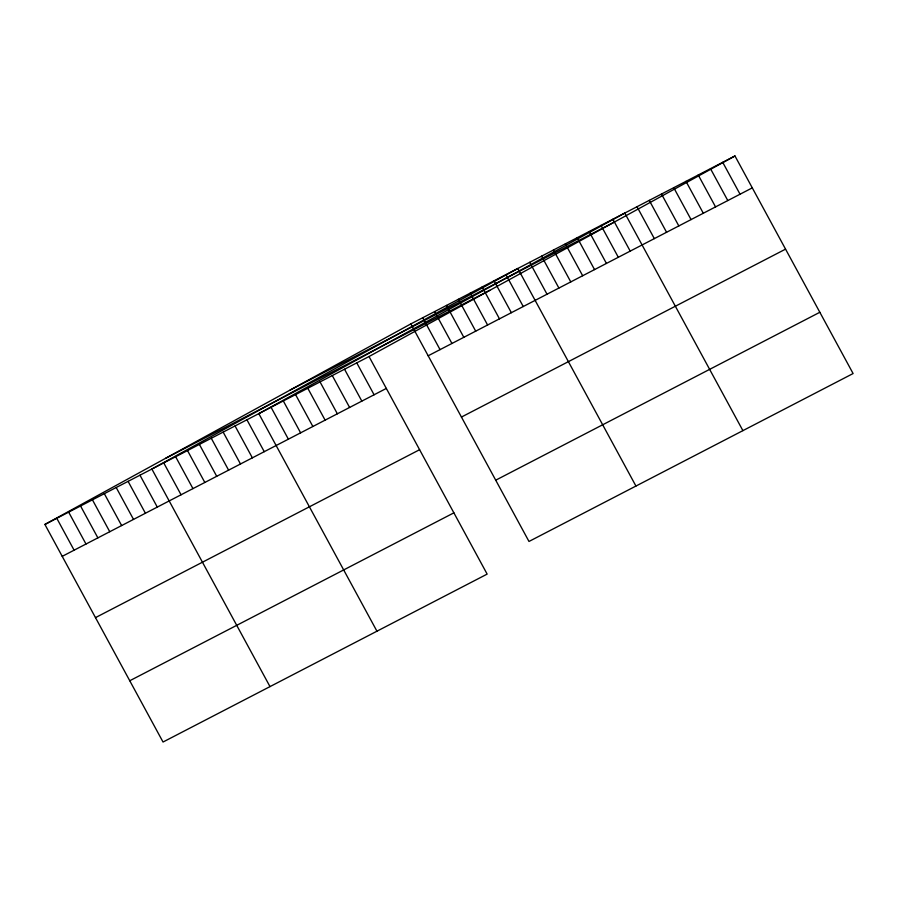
<?xml version="1.0" encoding="UTF-8"?>
<svg xmlns="http://www.w3.org/2000/svg" width="898" height="898" viewBox="0 0 898 898"><rect width="100%" height="100%" fill="white"/><g stroke="black" fill="none" stroke-linecap="round" stroke-linejoin="round"><path stroke-width="1.35" d="M44.9 524.454L369.011 356.54L487.143 574.103L163.032 742.029L44.9 524.454L410.857 323.897L734.968 155.971L853.1 373.546L528.989 541.46L410.857 323.897M369.011 356.54L734.968 155.971M290.088 390.08L614.198 222.165M165.67 458.272L489.78 290.346M428.166 355.788L752.288 187.873M62.22 556.345L386.331 388.43M461.437 417.065L785.548 249.139M95.491 617.622L419.602 449.707M495.718 480.194L819.829 312.279M129.761 680.751L453.883 512.837M722.722 162.325L740.042 194.215M710.475 168.667L727.795 200.557M698.24 175.009L715.549 206.899M685.993 181.351L703.302 213.241M673.747 187.693L691.067 219.583M661.5 194.035L678.821 225.926M649.254 200.377L666.574 232.279M637.008 206.72L654.328 238.621M742.904 430.636L624.772 213.073L258.815 413.63L376.947 631.204M612.885 219.224L630.205 251.114M600.998 225.387L618.318 257.277M589.11 231.538L606.431 263.428M577.234 237.701L594.543 269.591M565.347 243.852L582.667 275.742M553.46 250.014L570.78 281.905M541.584 256.166L558.893 288.056M529.697 262.328L547.017 294.218M635.941 486.054L517.809 268.48L151.863 469.037L269.995 686.611M505.922 274.642L523.242 306.532M494.046 280.793L511.355 312.684M482.159 286.956L499.479 318.846M470.271 293.107L487.592 324.997M458.384 299.27L475.704 331.16M446.508 305.421L463.817 337.311M434.621 311.584L451.941 343.474M422.734 317.735L440.054 349.625M356.775 362.882L374.084 394.772M344.529 369.224L361.838 401.114M332.282 375.566L349.603 407.456M320.036 381.908L337.356 413.798M307.789 388.25L325.11 420.141M295.554 394.592L312.863 426.494M283.308 400.935L300.617 432.836M271.061 407.288L288.381 439.178M246.928 419.781L264.248 451.672M235.052 425.944L252.36 457.834M223.164 432.095L240.484 463.985M211.277 438.258L228.597 470.148M199.39 444.409L216.71 476.299M187.514 450.572L204.823 482.462M175.626 456.723L192.947 488.613M163.739 462.885L181.059 494.776M139.976 475.199L157.285 507.089M128.088 481.35L145.409 513.241M116.201 487.513L133.521 519.403M104.325 493.664L121.634 525.554M92.438 499.827L109.758 531.717M80.551 505.978L97.871 537.868M68.663 512.141L85.983 544.031M56.787 518.292L74.096 550.182"/></g></svg>
